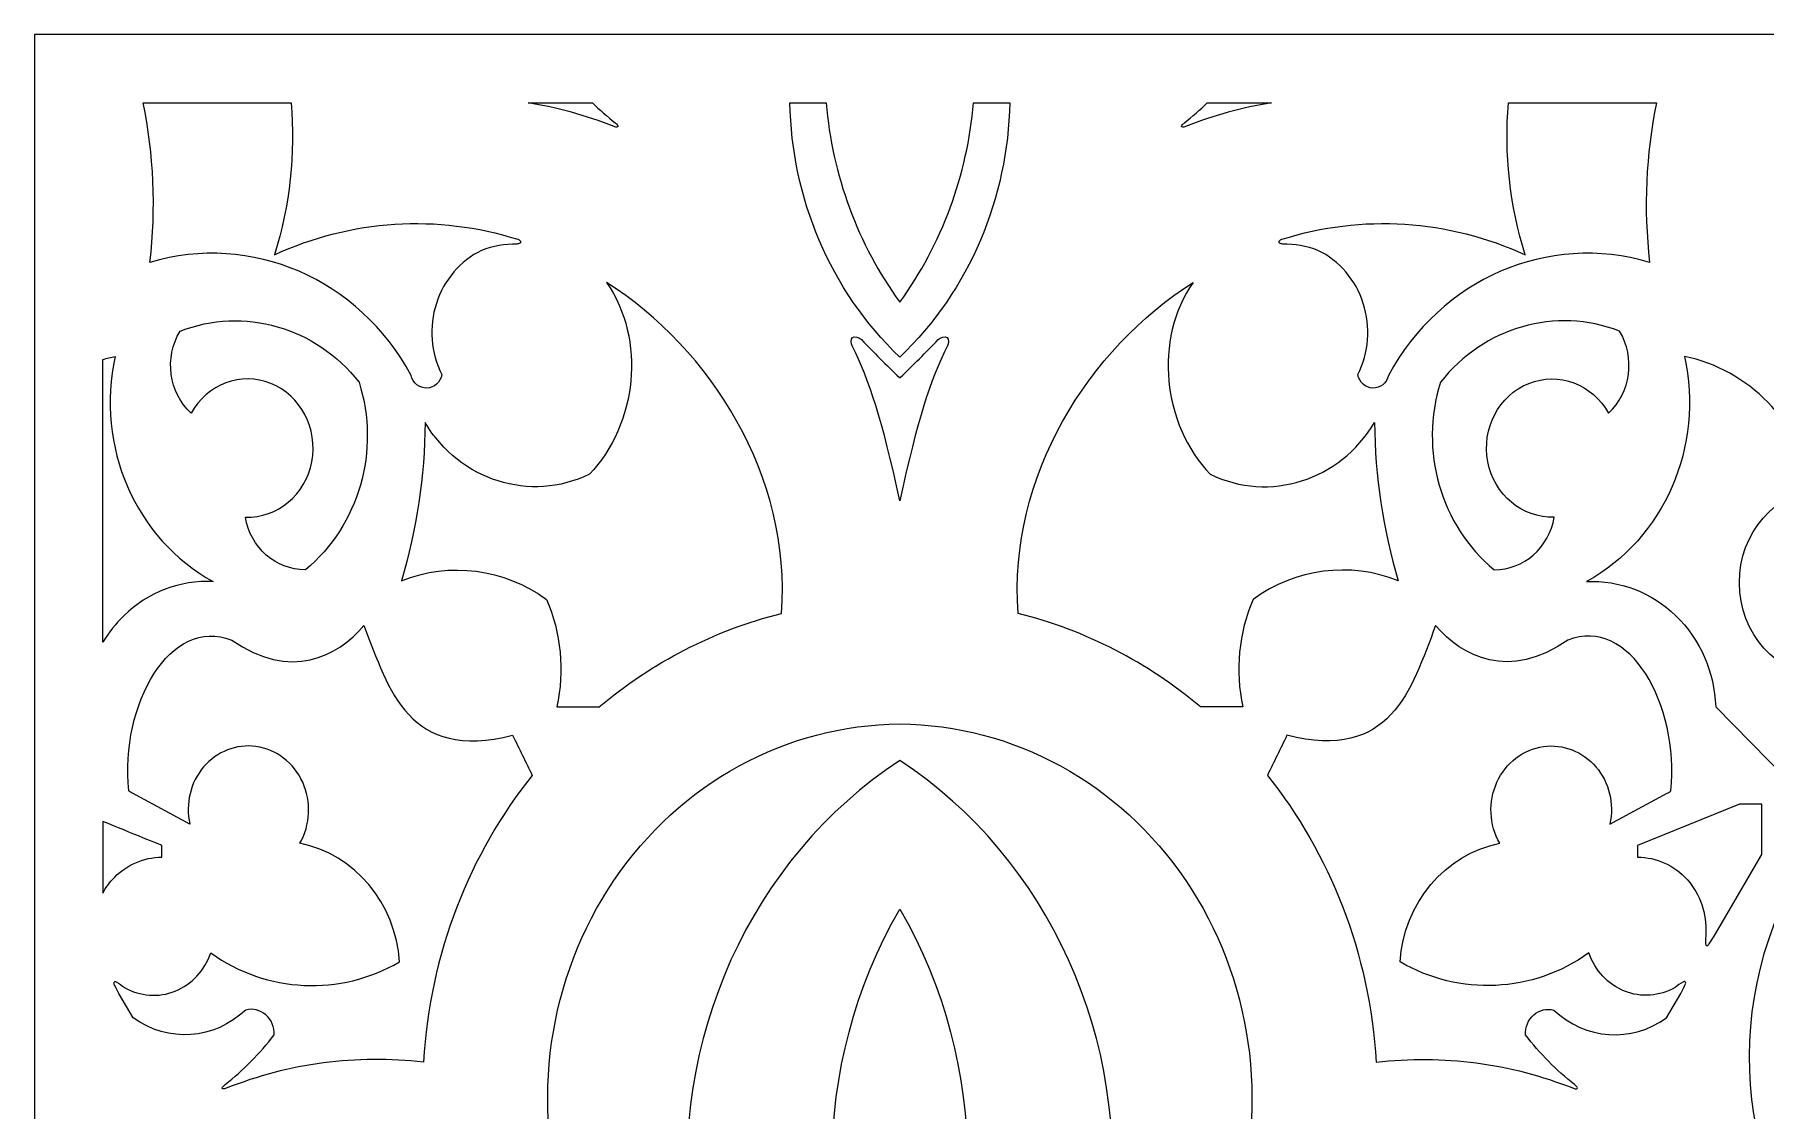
# Model space of a CAD drawing. Header units: centimetres. Extents: x -28.8 to 28.7, y -22.5 to 22.5.
# Drawn here: x -28.75 to -10.98, y 11.45 to 22.5 of the extents above; entities that cross this region are included whole.
import ezdxf

# ---------------------------------------------------------------- set-up
doc = ezdxf.new("R2010")
doc.units = ezdxf.units.CM
doc.header["$MEASUREMENT"] = 0
doc.layers.add('Livello 1', color=7, linetype='Continuous')

msp = doc.modelspace()

# ---------------------------------------------------------------- linework, layer by layer
at = {"layer": 'Livello 1', "color": 2, "lineweight": 9}
msp.add_lwpolyline([(-28.75001, -22.5), (28.74999, -22.5), (28.74999, 22.5), (-28.75001, 22.5), (-28.75001, -22.5)], close=True, dxfattribs=at)
at = {"layer": 'Livello 1', "color": 242, "lineweight": 9}
for points, knots in [([(-26.11632, 21.79999), (-26.11632, 21.79999), (-27.63596, 21.79999), (-27.63596, 21.79999), (-27.63596, 21.79999), (-27.52728, 21.27059), (-27.50076, 20.71748), (-27.56567, 20.16124), (-27.56567, 20.16124), (-26.52534, 20.47172), (-25.41865, 19.99227), (-24.88455, 18.9997), (-24.88455, 18.9997), (-24.86643, 18.92182), (-24.79938, 18.86775), (-24.72344, 18.86983), (-24.72344, 18.86983), (-24.64749, 18.87192), (-24.5832, 18.92957), (-24.56891, 19.00835), (-24.56891, 19.00835), (-24.68217, 19.23349), (-24.70252, 19.498), (-24.62517, 19.73951), (-24.62517, 19.73951), (-24.54782, 19.98102), (-24.37958, 20.17817), (-24.16015, 20.28449), (-24.16015, 20.28449), (-24.04366, 20.3268), (-23.92141, 20.34866), (-23.79824, 20.34926), (-23.79824, 20.34926), (-23.7874, 20.34953), (-23.77565, 20.35058), (-23.76676, 20.35806), (-23.76676, 20.35806), (-23.76386, 20.36049), (-23.76125, 20.3636), (-23.76057, 20.36715), (-23.76057, 20.36715), (-23.75985, 20.37063), (-23.761, 20.37451), (-23.76273, 20.37794), (-23.76273, 20.37794), (-23.76814, 20.38868), (-23.7793, 20.39455), (-23.78985, 20.39783), (-23.78985, 20.39783), (-24.61415, 20.65933), (-25.49969, 20.60261), (-26.28802, 20.23778), (-26.28802, 20.23778), (-26.12724, 20.74752), (-26.07161, 21.2793), (-26.11632, 21.79999)], [0, 0, 0, 0, 0.06666667, 0.06666667, 0.06666667, 0.06666667, 0.13333333, 0.13333333, 0.13333333, 0.13333333, 0.2, 0.2, 0.2, 0.2, 0.26666667, 0.26666667, 0.26666667, 0.26666667, 0.33333333, 0.33333333, 0.33333333, 0.33333333, 0.4, 0.4, 0.4, 0.4, 0.46666667, 0.46666667, 0.46666667, 0.46666667, 0.53333333, 0.53333333, 0.53333333, 0.53333333, 0.6, 0.6, 0.6, 0.6, 0.66666667, 0.66666667, 0.66666667, 0.66666667, 0.73333333, 0.73333333, 0.73333333, 0.73333333, 0.8, 0.8, 0.8, 0.8, 0.86666667, 0.86666667, 0.86666667, 0.86666667, 1, 1, 1, 1]), ([(-23.02264, 21.79998), (-23.02264, 21.79998), (-23.68391, 21.79999), (-23.68391, 21.79999), (-23.68391, 21.79999), (-23.3832, 21.75168), (-23.08707, 21.67014), (-22.80051, 21.55606), (-22.80051, 21.55606), (-22.78953, 21.55175), (-22.77799, 21.54749), (-22.76569, 21.55129), (-22.76569, 21.55129), (-22.76371, 21.5519), (-22.7617, 21.55271), (-22.76071, 21.55402), (-22.76071, 21.55402), (-22.75854, 21.55684), (-22.76074, 21.56196), (-22.76306, 21.56631), (-22.76306, 21.56631), (-22.7702, 21.57962), (-22.7788, 21.58594), (-22.7884, 21.59364), (-22.7884, 21.59364), (-22.86996, 21.65801), (-22.94818, 21.7269), (-23.02264, 21.79998)], [0, 0, 0, 0, 0.125, 0.125, 0.125, 0.125, 0.25, 0.25, 0.25, 0.25, 0.375, 0.375, 0.375, 0.375, 0.5, 0.5, 0.5, 0.5, 0.625, 0.625, 0.625, 0.625, 0.75, 0.75, 0.75, 0.75, 1, 1, 1, 1]), ([(-18.73829, 21.79998), (-18.73829, 21.79998), (-19.1099, 21.79998), (-19.1099, 21.79998), (-19.1099, 21.79998), (-19.17333, 21.05767), (-19.43471, 20.34694), (-19.86677, 19.75192), (-19.86677, 19.75192), (-20.29882, 20.34694), (-20.56021, 21.05767), (-20.62364, 21.79998), (-20.62364, 21.79998), (-20.62364, 21.79998), (-20.99525, 21.79998), (-20.99525, 21.79998), (-20.99525, 21.79998), (-20.9763, 20.82842), (-20.58756, 19.87634), (-19.86677, 19.18841), (-19.86677, 19.18841), (-19.14599, 19.87634), (-18.75726, 20.82842), (-18.73829, 21.79998)], [0, 0, 0, 0, 0.14285714, 0.14285714, 0.14285714, 0.14285714, 0.28571429, 0.28571429, 0.28571429, 0.28571429, 0.42857143, 0.42857143, 0.42857143, 0.42857143, 0.57142857, 0.57142857, 0.57142857, 0.57142857, 0.71428571, 0.71428571, 0.71428571, 0.71428571, 1, 1, 1, 1]), ([(-16.04969, 21.79999), (-16.04969, 21.79999), (-16.71093, 21.79998), (-16.71093, 21.79998), (-16.71093, 21.79998), (-16.78539, 21.7269), (-16.86359, 21.65803), (-16.94515, 21.59364), (-16.94515, 21.59364), (-16.95477, 21.58595), (-16.96336, 21.57962), (-16.9705, 21.56632), (-16.9705, 21.56632), (-16.97283, 21.56197), (-16.97503, 21.55685), (-16.97286, 21.55403), (-16.97286, 21.55403), (-16.97186, 21.55271), (-16.96984, 21.5519), (-16.96786, 21.5513), (-16.96786, 21.5513), (-16.95555, 21.5475), (-16.94402, 21.55177), (-16.93305, 21.55607), (-16.93305, 21.55607), (-16.6465, 21.67014), (-16.35039, 21.75168), (-16.04969, 21.79999)], [0, 0, 0, 0, 0.125, 0.125, 0.125, 0.125, 0.25, 0.25, 0.25, 0.25, 0.375, 0.375, 0.375, 0.375, 0.5, 0.5, 0.5, 0.5, 0.625, 0.625, 0.625, 0.625, 0.75, 0.75, 0.75, 0.75, 1, 1, 1, 1]), ([(-12.09757, 21.79999), (-12.09757, 21.79999), (-13.61724, 21.79999), (-13.61724, 21.79999), (-13.61724, 21.79999), (-13.66197, 21.27928), (-13.60632, 20.74752), (-13.44558, 20.23778), (-13.44558, 20.23778), (-14.23389, 20.60261), (-15.11942, 20.65933), (-15.94374, 20.39783), (-15.94374, 20.39783), (-15.95429, 20.39455), (-15.96545, 20.38868), (-15.97085, 20.37794), (-15.97085, 20.37794), (-15.97256, 20.37451), (-15.97372, 20.37063), (-15.97301, 20.36715), (-15.97301, 20.36715), (-15.9723, 20.3636), (-15.96973, 20.36049), (-15.96681, 20.35806), (-15.96681, 20.35806), (-15.95792, 20.35058), (-15.94618, 20.34953), (-15.93533, 20.34926), (-15.93533, 20.34926), (-15.81216, 20.34866), (-15.6899, 20.3268), (-15.57342, 20.28449), (-15.57342, 20.28449), (-15.35399, 20.17817), (-15.18576, 19.98102), (-15.10841, 19.73951), (-15.10841, 19.73951), (-15.03104, 19.498), (-15.0514, 19.23349), (-15.16467, 19.00835), (-15.16467, 19.00835), (-15.15037, 18.92957), (-15.08608, 18.87192), (-15.01014, 18.86983), (-15.01014, 18.86983), (-14.9342, 18.86775), (-14.86716, 18.92182), (-14.84904, 18.9997), (-14.84904, 18.9997), (-14.31492, 19.99227), (-13.20826, 20.47172), (-12.1679, 20.16124), (-12.1679, 20.16124), (-12.23281, 20.71748), (-12.20625, 21.27057), (-12.09757, 21.79999)], [0, 0, 0, 0, 0.06666667, 0.06666667, 0.06666667, 0.06666667, 0.13333333, 0.13333333, 0.13333333, 0.13333333, 0.2, 0.2, 0.2, 0.2, 0.26666667, 0.26666667, 0.26666667, 0.26666667, 0.33333333, 0.33333333, 0.33333333, 0.33333333, 0.4, 0.4, 0.4, 0.4, 0.46666667, 0.46666667, 0.46666667, 0.46666667, 0.53333333, 0.53333333, 0.53333333, 0.53333333, 0.6, 0.6, 0.6, 0.6, 0.66666667, 0.66666667, 0.66666667, 0.66666667, 0.73333333, 0.73333333, 0.73333333, 0.73333333, 0.8, 0.8, 0.8, 0.8, 0.86666667, 0.86666667, 0.86666667, 0.86666667, 1, 1, 1, 1]), ([(-24.9838, 16.89186), (-24.82677, 17.41751), (-24.74501, 17.96499), (-24.74133, 18.51617), (-24.74133, 18.51617), (-24.38354, 17.91827), (-23.6626, 17.69125), (-23.05315, 17.9846), (-23.05315, 17.9846), (-22.56379, 18.49797), (-22.47053, 19.36712), (-22.87761, 19.95519), (-22.87761, 19.95519), (-21.80792, 19.27501), (-20.97577, 17.96164), (-21.08148, 16.55586), (-21.08148, 16.55586), (-21.77464, 16.38315), (-22.41165, 16.05074), (-22.95411, 15.59602), (-22.95411, 15.59602), (-22.95411, 15.59602), (-23.38849, 15.59683), (-23.38849, 15.59683), (-23.38849, 15.59683), (-23.30751, 15.96678), (-23.34488, 16.35459), (-23.4948, 16.69973), (-23.4948, 16.69973), (-23.93144, 17.01727), (-24.48761, 17.08901), (-24.9838, 16.89186)], [0, 0, 0, 0, 0.11111111, 0.11111111, 0.11111111, 0.11111111, 0.22222222, 0.22222222, 0.22222222, 0.22222222, 0.33333333, 0.33333333, 0.33333333, 0.33333333, 0.44444444, 0.44444444, 0.44444444, 0.44444444, 0.55555556, 0.55555556, 0.55555556, 0.55555556, 0.66666667, 0.66666667, 0.66666667, 0.66666667, 0.77777778, 0.77777778, 0.77777778, 0.77777778, 1, 1, 1, 1]), ([(-14.74975, 16.89186), (-14.90678, 17.41751), (-14.98853, 17.96499), (-14.99224, 18.51617), (-14.99224, 18.51617), (-15.35001, 17.91827), (-16.07096, 17.69125), (-16.68041, 17.9846), (-16.68041, 17.9846), (-17.16975, 18.49797), (-17.26302, 19.36712), (-16.85594, 19.95519), (-16.85594, 19.95519), (-17.92563, 19.27501), (-18.75778, 17.96164), (-18.65207, 16.55586), (-18.65207, 16.55586), (-17.95892, 16.38315), (-17.3219, 16.05074), (-16.77945, 15.59602), (-16.77945, 15.59602), (-16.77945, 15.59602), (-16.34507, 15.59683), (-16.34507, 15.59683), (-16.34507, 15.59683), (-16.42605, 15.96678), (-16.38867, 16.35459), (-16.23873, 16.69973), (-16.23873, 16.69973), (-15.8021, 17.01727), (-15.24595, 17.08901), (-14.74975, 16.89186)], [0, 0, 0, 0, 0.11111111, 0.11111111, 0.11111111, 0.11111111, 0.22222222, 0.22222222, 0.22222222, 0.22222222, 0.33333333, 0.33333333, 0.33333333, 0.33333333, 0.44444444, 0.44444444, 0.44444444, 0.44444444, 0.55555556, 0.55555556, 0.55555556, 0.55555556, 0.66666667, 0.66666667, 0.66666667, 0.66666667, 0.77777778, 0.77777778, 0.77777778, 0.77777778, 1, 1, 1, 1]), ([(-25.96957, 17.00433), (-25.41839, 17.4581), (-25.19762, 18.22929), (-25.41844, 18.92951), (-25.41844, 18.92951), (-25.86423, 19.49791), (-26.60073, 19.70818), (-27.25701, 19.45442), (-27.25701, 19.45442), (-27.4208, 19.18208), (-27.37283, 18.82443), (-27.14391, 18.61082), (-27.14391, 18.61082), (-26.97851, 18.91097), (-26.63175, 19.04069), (-26.32432, 18.91741), (-26.32432, 18.91741), (-26.0169, 18.79412), (-25.83906, 18.45406), (-25.90403, 18.11363), (-25.90403, 18.11363), (-25.969, 17.77323), (-26.25768, 17.53242), (-26.58633, 17.5445), (-26.58633, 17.5445), (-26.53278, 17.22983), (-26.2723, 17.00171), (-25.96957, 17.00433)], [0, 0, 0, 0, 0.125, 0.125, 0.125, 0.125, 0.25, 0.25, 0.25, 0.25, 0.375, 0.375, 0.375, 0.375, 0.5, 0.5, 0.5, 0.5, 0.625, 0.625, 0.625, 0.625, 0.75, 0.75, 0.75, 0.75, 1, 1, 1, 1]), ([(-13.76399, 17.00433), (-14.31518, 17.4581), (-14.53598, 18.22929), (-14.31512, 18.92951), (-14.31512, 18.92951), (-13.86932, 19.49791), (-13.13283, 19.70818), (-12.47655, 19.45441), (-12.47655, 19.45441), (-12.31276, 19.18208), (-12.36073, 18.82443), (-12.58965, 18.61082), (-12.58965, 18.61082), (-12.75505, 18.91097), (-13.10181, 19.0407), (-13.40924, 18.9174), (-13.40924, 18.9174), (-13.71667, 18.79412), (-13.89448, 18.45406), (-13.82952, 18.11364), (-13.82952, 18.11364), (-13.76457, 17.77323), (-13.47591, 17.53243), (-13.14724, 17.54449), (-13.14724, 17.54449), (-13.20079, 17.22983), (-13.46127, 17.0017), (-13.76399, 17.00433)], [0, 0, 0, 0, 0.125, 0.125, 0.125, 0.125, 0.25, 0.25, 0.25, 0.25, 0.375, 0.375, 0.375, 0.375, 0.5, 0.5, 0.5, 0.5, 0.625, 0.625, 0.625, 0.625, 0.75, 0.75, 0.75, 0.75, 1, 1, 1, 1]), ([(-19.86677, 17.71139), (-19.68416, 18.55824), (-19.55413, 18.94214), (-19.37872, 19.30378), (-19.37872, 19.30378), (-19.36554, 19.32949), (-19.36208, 19.37102), (-19.3799, 19.38817), (-19.3799, 19.38817), (-19.40021, 19.40772), (-19.45018, 19.39139), (-19.47254, 19.36789), (-19.47254, 19.36789), (-19.60149, 19.23501), (-19.72972, 19.10658), (-19.86223, 18.97765), (-19.86223, 18.97765), (-19.86223, 18.97765), (-19.8713, 18.97765), (-19.8713, 18.97765), (-19.8713, 18.97765), (-20.00382, 19.10658), (-20.13206, 19.23501), (-20.26104, 19.36789), (-20.26104, 19.36789), (-20.28337, 19.39139), (-20.33335, 19.40772), (-20.35366, 19.38817), (-20.35366, 19.38817), (-20.37147, 19.37102), (-20.368, 19.32949), (-20.35482, 19.30378), (-20.35482, 19.30378), (-20.17941, 18.94214), (-20.04938, 18.55824), (-19.86677, 17.71139)], [0, 0, 0, 0, 0.1, 0.1, 0.1, 0.1, 0.2, 0.2, 0.2, 0.2, 0.3, 0.3, 0.3, 0.3, 0.4, 0.4, 0.4, 0.4, 0.5, 0.5, 0.5, 0.5, 0.6, 0.6, 0.6, 0.6, 0.7, 0.7, 0.7, 0.7, 0.8, 0.8, 0.8, 0.8, 1, 1, 1, 1]), ([(-28.05, 16.25955), (-27.99063, 16.35918), (-27.91856, 16.45095), (-27.83503, 16.532), (-27.83503, 16.532), (-27.58605, 16.7736), (-27.25588, 16.89997), (-26.91812, 16.88299), (-26.91812, 16.88299), (-27.71395, 17.32118), (-28.12755, 18.27304), (-27.92318, 19.19589), (-27.92318, 19.19589), (-27.96605, 19.18693), (-28.00835, 19.17629), (-28.05, 19.16406), (-28.05, 19.16406), (-28.05, 19.16406), (-28.05, 16.25955), (-28.05, 16.25955)], [0, 0, 0, 0, 0.16666667, 0.16666667, 0.16666667, 0.16666667, 0.33333333, 0.33333333, 0.33333333, 0.33333333, 0.5, 0.5, 0.5, 0.5, 0.66666667, 0.66666667, 0.66666667, 0.66666667, 1, 1, 1, 1]), ([(-10.47578, 17.83945), (-10.95565, 17.75148), (-11.29001, 17.28753), (-11.24244, 16.77568), (-11.24244, 16.77568), (-11.19486, 16.26381), (-10.78144, 15.87738), (-10.29456, 15.8896), (-10.29456, 15.8896), (-10.29456, 15.8896), (-10.76549, 14.86117), (-10.76549, 14.86117), (-10.76549, 14.86117), (-10.76549, 14.86117), (-11.48991, 15.59681), (-11.48991, 15.59681), (-11.48991, 15.59681), (-11.50238, 15.95365), (-11.64949, 16.29038), (-11.89852, 16.532), (-11.89852, 16.532), (-12.1475, 16.7736), (-12.47766, 16.89998), (-12.81542, 16.88298), (-12.81542, 16.88298), (-12.01961, 17.32118), (-11.606, 18.27303), (-11.81037, 19.19589), (-11.81037, 19.19589), (-11.15253, 19.05834), (-10.63111, 18.52836), (-10.47578, 17.83945)], [0, 0, 0, 0, 0.11111111, 0.11111111, 0.11111111, 0.11111111, 0.22222222, 0.22222222, 0.22222222, 0.22222222, 0.33333333, 0.33333333, 0.33333333, 0.33333333, 0.44444444, 0.44444444, 0.44444444, 0.44444444, 0.55555556, 0.55555556, 0.55555556, 0.55555556, 0.66666667, 0.66666667, 0.66666667, 0.66666667, 0.77777778, 0.77777778, 0.77777778, 0.77777778, 1, 1, 1, 1]), ([(-24.75715, 11.94684), (-24.69143, 13.07151), (-24.28141, 14.09003), (-23.64051, 14.89243), (-23.64051, 14.89243), (-23.70757, 15.02955), (-23.77464, 15.16667), (-23.84172, 15.30381), (-23.84172, 15.30381), (-24.90835, 15.03616), (-25.11302, 15.76349), (-25.36839, 16.43231), (-25.36839, 16.43231), (-25.63365, 16.11124), (-26.12793, 15.86106), (-26.72639, 16.28275), (-26.72639, 16.28275), (-27.35622, 16.53023), (-27.87314, 15.62377), (-27.78411, 14.73268), (-27.78411, 14.73268), (-27.77325, 14.72272), (-27.75946, 14.71639), (-27.74567, 14.71005), (-27.74567, 14.71005), (-27.74567, 14.71005), (-27.15647, 14.39245), (-27.15647, 14.39245), (-27.15647, 14.39245), (-27.20322, 14.60062), (-27.15021, 14.81976), (-27.01466, 14.97877), (-27.01466, 14.97877), (-26.8791, 15.13777), (-26.67826, 15.21639), (-26.47732, 15.18911), (-26.47732, 15.18911), (-26.26866, 15.16006), (-26.08807, 15.02163), (-25.99727, 14.82117), (-25.99727, 14.82117), (-25.90646, 14.62069), (-25.91773, 14.38534), (-26.02726, 14.19558), (-26.02726, 14.19558), (-25.46287, 14.08301), (-25.04184, 13.58191), (-25.00321, 12.97675), (-25.00321, 12.97675), (-25.61512, 12.62252), (-26.363, 12.65799), (-26.94236, 13.06874), (-26.94236, 13.06874), (-27.0039, 12.88817), (-27.13712, 12.74502), (-27.30703, 12.67691), (-27.30703, 12.67691), (-27.47693, 12.60879), (-27.66655, 12.62252), (-27.82607, 12.71447), (-27.82607, 12.71447), (-27.85247, 12.73408), (-27.87888, 12.75371), (-27.91222, 12.77099), (-27.91222, 12.77099), (-27.91696, 12.77343), (-27.92184, 12.77585), (-27.92625, 12.77446), (-27.92625, 12.77446), (-27.92982, 12.77335), (-27.93308, 12.76974), (-27.93468, 12.76597), (-27.93468, 12.76597), (-27.93836, 12.75726), (-27.93325, 12.74759), (-27.92851, 12.73838), (-27.92851, 12.73838), (-27.91225, 12.70689), (-27.90054, 12.68077), (-27.88447, 12.65327), (-27.88447, 12.65327), (-27.88447, 12.65327), (-27.73761, 12.40184), (-27.73761, 12.40184), (-27.73761, 12.40184), (-27.38122, 12.14416), (-26.9041, 12.17741), (-26.58287, 12.48232), (-26.58287, 12.48232), (-26.51041, 12.50157), (-26.43365, 12.48346), (-26.37588, 12.43345), (-26.37588, 12.43345), (-26.3181, 12.38348), (-26.28618, 12.30755), (-26.28979, 12.22878), (-26.28979, 12.22878), (-26.43765, 12.03678), (-26.60738, 11.86476), (-26.79508, 11.71663), (-26.79508, 11.71663), (-26.80471, 11.70893), (-26.81328, 11.70261), (-26.82042, 11.6893), (-26.82042, 11.6893), (-26.82276, 11.68494), (-26.82495, 11.67983), (-26.8228, 11.67702), (-26.8228, 11.67702), (-26.8218, 11.6757), (-26.81979, 11.67489), (-26.81782, 11.67428), (-26.81782, 11.67428), (-26.80551, 11.67048), (-26.79397, 11.67475), (-26.78299, 11.67904), (-26.78299, 11.67904), (-26.13725, 11.93611), (-25.44298, 12.0279), (-24.75715, 11.94684)], [0, 0, 0, 0, 0.03225806, 0.03225806, 0.03225806, 0.03225806, 0.06451613, 0.06451613, 0.06451613, 0.06451613, 0.09677419, 0.09677419, 0.09677419, 0.09677419, 0.12903226, 0.12903226, 0.12903226, 0.12903226, 0.16129032, 0.16129032, 0.16129032, 0.16129032, 0.19354839, 0.19354839, 0.19354839, 0.19354839, 0.22580645, 0.22580645, 0.22580645, 0.22580645, 0.25806452, 0.25806452, 0.25806452, 0.25806452, 0.29032258, 0.29032258, 0.29032258, 0.29032258, 0.32258065, 0.32258065, 0.32258065, 0.32258065, 0.35483871, 0.35483871, 0.35483871, 0.35483871, 0.38709677, 0.38709677, 0.38709677, 0.38709677, 0.41935484, 0.41935484, 0.41935484, 0.41935484, 0.4516129, 0.4516129, 0.4516129, 0.4516129, 0.48387097, 0.48387097, 0.48387097, 0.48387097, 0.51612903, 0.51612903, 0.51612903, 0.51612903, 0.5483871, 0.5483871, 0.5483871, 0.5483871, 0.58064516, 0.58064516, 0.58064516, 0.58064516, 0.61290323, 0.61290323, 0.61290323, 0.61290323, 0.64516129, 0.64516129, 0.64516129, 0.64516129, 0.67741935, 0.67741935, 0.67741935, 0.67741935, 0.70967742, 0.70967742, 0.70967742, 0.70967742, 0.74193548, 0.74193548, 0.74193548, 0.74193548, 0.77419355, 0.77419355, 0.77419355, 0.77419355, 0.80645161, 0.80645161, 0.80645161, 0.80645161, 0.83870968, 0.83870968, 0.83870968, 0.83870968, 0.87096774, 0.87096774, 0.87096774, 0.87096774, 0.90322581, 0.90322581, 0.90322581, 0.90322581, 0.93548387, 0.93548387, 0.93548387, 0.93548387, 1, 1, 1, 1]), ([(-14.9764, 11.94683), (-15.04212, 13.0715), (-15.45213, 14.09002), (-16.09304, 14.89242), (-16.09304, 14.89242), (-16.02598, 15.02954), (-15.95891, 15.16666), (-15.89184, 15.3038), (-15.89184, 15.3038), (-14.8252, 15.03615), (-14.62055, 15.76348), (-14.36518, 16.4323), (-14.36518, 16.4323), (-14.09989, 16.11123), (-13.60562, 15.86106), (-13.00717, 16.28274), (-13.00717, 16.28274), (-12.37735, 16.53022), (-11.86041, 15.62376), (-11.94944, 14.73267), (-11.94944, 14.73267), (-11.96029, 14.72272), (-11.97411, 14.71638), (-11.98787, 14.71004), (-11.98787, 14.71004), (-11.98787, 14.71004), (-12.57708, 14.39244), (-12.57708, 14.39244), (-12.57708, 14.39244), (-12.53035, 14.60062), (-12.58335, 14.81976), (-12.7189, 14.97877), (-12.7189, 14.97877), (-12.85446, 15.13776), (-13.05529, 15.21638), (-13.25623, 15.1891), (-13.25623, 15.1891), (-13.46488, 15.16005), (-13.64547, 15.02162), (-13.73627, 14.82116), (-13.73627, 14.82116), (-13.82709, 14.62068), (-13.81582, 14.38533), (-13.70628, 14.19557), (-13.70628, 14.19557), (-14.27068, 14.08301), (-14.6917, 13.5819), (-14.73034, 12.97674), (-14.73034, 12.97674), (-14.11843, 12.62251), (-13.37055, 12.65798), (-12.7912, 13.06873), (-12.7912, 13.06873), (-12.72966, 12.88816), (-12.59643, 12.74501), (-12.42654, 12.6769), (-12.42654, 12.6769), (-12.25662, 12.60878), (-12.06701, 12.62251), (-11.9075, 12.71446), (-11.9075, 12.71446), (-11.88107, 12.73407), (-11.85468, 12.7537), (-11.82132, 12.77098), (-11.82132, 12.77098), (-11.8166, 12.77342), (-11.81171, 12.77584), (-11.80729, 12.77445), (-11.80729, 12.77445), (-11.80375, 12.77334), (-11.80047, 12.76973), (-11.79887, 12.76596), (-11.79887, 12.76596), (-11.79519, 12.75725), (-11.8003, 12.74758), (-11.80505, 12.73837), (-11.80505, 12.73837), (-11.82129, 12.70688), (-11.83304, 12.68076), (-11.8491, 12.65326), (-11.8491, 12.65326), (-11.8491, 12.65326), (-11.99593, 12.40183), (-11.99593, 12.40183), (-11.99593, 12.40183), (-12.35235, 12.14414), (-12.82944, 12.1774), (-13.15071, 12.48231), (-13.15071, 12.48231), (-13.22313, 12.50156), (-13.29991, 12.48345), (-13.35767, 12.43344), (-13.35767, 12.43344), (-13.41547, 12.38348), (-13.44737, 12.30754), (-13.44376, 12.22877), (-13.44376, 12.22877), (-13.29591, 12.03677), (-13.12619, 11.86475), (-12.93847, 11.71662), (-12.93847, 11.71662), (-12.92885, 11.70893), (-12.92026, 11.7026), (-12.91314, 11.68929), (-12.91314, 11.68929), (-12.91079, 11.68494), (-12.9086, 11.67983), (-12.91076, 11.67701), (-12.91076, 11.67701), (-12.91175, 11.67569), (-12.91377, 11.67488), (-12.91573, 11.67427), (-12.91573, 11.67427), (-12.92806, 11.67047), (-12.93958, 11.67474), (-12.95058, 11.67903), (-12.95058, 11.67903), (-13.59631, 11.9361), (-14.29057, 12.02789), (-14.9764, 11.94683)], [0, 0, 0, 0, 0.03225806, 0.03225806, 0.03225806, 0.03225806, 0.06451613, 0.06451613, 0.06451613, 0.06451613, 0.09677419, 0.09677419, 0.09677419, 0.09677419, 0.12903226, 0.12903226, 0.12903226, 0.12903226, 0.16129032, 0.16129032, 0.16129032, 0.16129032, 0.19354839, 0.19354839, 0.19354839, 0.19354839, 0.22580645, 0.22580645, 0.22580645, 0.22580645, 0.25806452, 0.25806452, 0.25806452, 0.25806452, 0.29032258, 0.29032258, 0.29032258, 0.29032258, 0.32258065, 0.32258065, 0.32258065, 0.32258065, 0.35483871, 0.35483871, 0.35483871, 0.35483871, 0.38709677, 0.38709677, 0.38709677, 0.38709677, 0.41935484, 0.41935484, 0.41935484, 0.41935484, 0.4516129, 0.4516129, 0.4516129, 0.4516129, 0.48387097, 0.48387097, 0.48387097, 0.48387097, 0.51612903, 0.51612903, 0.51612903, 0.51612903, 0.5483871, 0.5483871, 0.5483871, 0.5483871, 0.58064516, 0.58064516, 0.58064516, 0.58064516, 0.61290323, 0.61290323, 0.61290323, 0.61290323, 0.64516129, 0.64516129, 0.64516129, 0.64516129, 0.67741935, 0.67741935, 0.67741935, 0.67741935, 0.70967742, 0.70967742, 0.70967742, 0.70967742, 0.74193548, 0.74193548, 0.74193548, 0.74193548, 0.77419355, 0.77419355, 0.77419355, 0.77419355, 0.80645161, 0.80645161, 0.80645161, 0.80645161, 0.83870968, 0.83870968, 0.83870968, 0.83870968, 0.87096774, 0.87096774, 0.87096774, 0.87096774, 0.90322581, 0.90322581, 0.90322581, 0.90322581, 0.93548387, 0.93548387, 0.93548387, 0.93548387, 1, 1, 1, 1]), ([(-24.69898, 9.12268), (-24.16486, 10.11525), (-23.05817, 10.5947), (-22.01783, 10.28421), (-22.01783, 10.28421), (-22.23885, 12.17821), (-21.39979, 14.03571), (-19.86677, 15.04616), (-19.86677, 15.04616), (-18.33376, 14.03571), (-17.49472, 12.17821), (-17.71573, 10.28421), (-17.71573, 10.28421), (-16.67539, 10.5947), (-15.56872, 10.11525), (-15.03459, 9.12268), (-15.03459, 9.12268), (-15.01646, 9.0448), (-14.94942, 8.99074), (-14.87348, 8.99283), (-14.87348, 8.99283), (-14.79753, 8.99489), (-14.73325, 9.05254), (-14.71896, 9.13132), (-14.71896, 9.13132), (-14.83224, 9.35647), (-14.85258, 9.62097), (-14.77522, 9.8625), (-14.77522, 9.8625), (-14.69786, 10.104), (-14.52963, 10.30115), (-14.31019, 10.40748), (-14.31019, 10.40748), (-14.19373, 10.44978), (-14.07146, 10.47164), (-13.9483, 10.47224), (-13.9483, 10.47224), (-13.93745, 10.47251), (-13.9257, 10.47355), (-13.91681, 10.48103), (-13.91681, 10.48103), (-13.91392, 10.48346), (-13.91131, 10.48658), (-13.91062, 10.49012), (-13.91062, 10.49012), (-13.90991, 10.49361), (-13.91107, 10.4975), (-13.91278, 10.50091), (-13.91278, 10.50091), (-13.91819, 10.51167), (-13.92934, 10.51753), (-13.93989, 10.52081), (-13.93989, 10.52081), (-14.76421, 10.78231), (-15.64973, 10.72558), (-16.43806, 10.36075), (-16.43806, 10.36075), (-16.06971, 11.52867), (-16.25314, 12.81222), (-16.9315, 13.81331), (-16.9315, 13.81331), (-17.60986, 14.81441), (-18.7011, 15.41202), (-19.86678, 15.42079), (-19.86678, 15.42079), (-21.03246, 15.41202), (-22.12371, 14.81441), (-22.80206, 13.81331), (-22.80206, 13.81331), (-23.48042, 12.81222), (-23.66386, 11.52867), (-23.29551, 10.36075), (-23.29551, 10.36075), (-24.08384, 10.72558), (-24.96937, 10.78231), (-25.79368, 10.52081), (-25.79368, 10.52081), (-25.80423, 10.51753), (-25.81539, 10.51167), (-25.82081, 10.50091), (-25.82081, 10.50091), (-25.82251, 10.4975), (-25.82365, 10.49361), (-25.82295, 10.49012), (-25.82295, 10.49012), (-25.82225, 10.48658), (-25.81965, 10.48346), (-25.81677, 10.48103), (-25.81677, 10.48103), (-25.80788, 10.47355), (-25.79612, 10.47251), (-25.78527, 10.47224), (-25.78527, 10.47224), (-25.66211, 10.47164), (-25.53985, 10.44978), (-25.42337, 10.40748), (-25.42337, 10.40748), (-25.20394, 10.30115), (-25.03571, 10.104), (-24.95835, 9.8625), (-24.95835, 9.8625), (-24.881, 9.62097), (-24.90134, 9.35647), (-25.0146, 9.13132), (-25.0146, 9.13132), (-25.00032, 9.05254), (-24.93603, 8.99489), (-24.86009, 8.99283), (-24.86009, 8.99283), (-24.78415, 8.99074), (-24.7171, 9.0448), (-24.69898, 9.12268)], [0, 0, 0, 0, 0.03448276, 0.03448276, 0.03448276, 0.03448276, 0.06896552, 0.06896552, 0.06896552, 0.06896552, 0.10344828, 0.10344828, 0.10344828, 0.10344828, 0.13793103, 0.13793103, 0.13793103, 0.13793103, 0.17241379, 0.17241379, 0.17241379, 0.17241379, 0.20689655, 0.20689655, 0.20689655, 0.20689655, 0.24137931, 0.24137931, 0.24137931, 0.24137931, 0.27586207, 0.27586207, 0.27586207, 0.27586207, 0.31034483, 0.31034483, 0.31034483, 0.31034483, 0.34482759, 0.34482759, 0.34482759, 0.34482759, 0.37931034, 0.37931034, 0.37931034, 0.37931034, 0.4137931, 0.4137931, 0.4137931, 0.4137931, 0.44827586, 0.44827586, 0.44827586, 0.44827586, 0.48275862, 0.48275862, 0.48275862, 0.48275862, 0.51724138, 0.51724138, 0.51724138, 0.51724138, 0.55172414, 0.55172414, 0.55172414, 0.55172414, 0.5862069, 0.5862069, 0.5862069, 0.5862069, 0.62068966, 0.62068966, 0.62068966, 0.62068966, 0.65517241, 0.65517241, 0.65517241, 0.65517241, 0.68965517, 0.68965517, 0.68965517, 0.68965517, 0.72413793, 0.72413793, 0.72413793, 0.72413793, 0.75862069, 0.75862069, 0.75862069, 0.75862069, 0.79310345, 0.79310345, 0.79310345, 0.79310345, 0.82758621, 0.82758621, 0.82758621, 0.82758621, 0.86206897, 0.86206897, 0.86206897, 0.86206897, 0.89655172, 0.89655172, 0.89655172, 0.89655172, 0.93103448, 0.93103448, 0.93103448, 0.93103448, 1, 1, 1, 1]), ([(-12.29109, 14.17257), (-12.29109, 14.17257), (-11.24426, 14.59801), (-11.24426, 14.59801), (-11.24426, 14.59801), (-11.24426, 14.59801), (-11.0155, 14.59801), (-11.0155, 14.59801), (-11.0155, 14.59801), (-11.0155, 14.59801), (-11.0155, 14.08059), (-11.0155, 14.08059), (-11.0155, 14.08059), (-11.0155, 14.08059), (-11.50572, 13.24122), (-11.50572, 13.24122), (-11.50572, 13.24122), (-11.52178, 13.21369), (-11.53863, 13.19091), (-11.55797, 13.16147), (-11.55797, 13.16147), (-11.56362, 13.15285), (-11.56953, 13.14366), (-11.57855, 13.14324), (-11.57855, 13.14324), (-11.58247, 13.14305), (-11.58697, 13.14451), (-11.58952, 13.14738), (-11.58952, 13.14738), (-11.59266, 13.15091), (-11.5928, 13.15658), (-11.59287, 13.16217), (-11.59287, 13.16217), (-11.59353, 13.20137), (-11.59284, 13.23526), (-11.59214, 13.26916), (-11.59214, 13.26916), (-11.57992, 13.47269), (-11.64818, 13.67245), (-11.78066, 13.82084), (-11.78066, 13.82084), (-11.91313, 13.96923), (-12.09797, 14.05295), (-12.29109, 14.05203), (-12.29109, 14.05203), (-12.29109, 14.05203), (-12.29109, 14.17257), (-12.29109, 14.17257)], [0, 0, 0, 0, 0.07692308, 0.07692308, 0.07692308, 0.07692308, 0.15384615, 0.15384615, 0.15384615, 0.15384615, 0.23076923, 0.23076923, 0.23076923, 0.23076923, 0.30769231, 0.30769231, 0.30769231, 0.30769231, 0.38461538, 0.38461538, 0.38461538, 0.38461538, 0.46153846, 0.46153846, 0.46153846, 0.46153846, 0.53846154, 0.53846154, 0.53846154, 0.53846154, 0.61538462, 0.61538462, 0.61538462, 0.61538462, 0.69230769, 0.69230769, 0.69230769, 0.69230769, 0.76923077, 0.76923077, 0.76923077, 0.76923077, 0.84615385, 0.84615385, 0.84615385, 0.84615385, 1, 1, 1, 1]), ([(-28.05, 14.41948), (-27.76351, 14.30304), (-27.44245, 14.17257), (-27.44245, 14.17257), (-27.44245, 14.17257), (-27.44245, 14.17257), (-27.44245, 14.05203), (-27.44245, 14.05203), (-27.44245, 14.05203), (-27.63556, 14.05295), (-27.8204, 13.96923), (-27.9529, 13.82084), (-27.9529, 13.82084), (-27.99059, 13.77862), (-28.02308, 13.73223), (-28.05, 13.68278), (-28.05, 13.68278), (-28.05, 13.68278), (-28.05, 14.41948), (-28.05, 14.41948)], [0, 0, 0, 0, 0.16666667, 0.16666667, 0.16666667, 0.16666667, 0.33333333, 0.33333333, 0.33333333, 0.33333333, 0.5, 0.5, 0.5, 0.5, 0.66666667, 0.66666667, 0.66666667, 0.66666667, 1, 1, 1, 1]), ([(-9.32957, 13.77348), (-8.54249, 12.29937), (-8.82795, 10.4461), (-10.01683, 9.3114), (-10.01683, 9.3114), (-11.20573, 10.4461), (-11.49117, 12.29937), (-10.70409, 13.77348), (-10.70409, 13.77348), (-10.70409, 13.77348), (-10.28075, 13.09207), (-10.28075, 13.09207), (-10.28075, 13.09207), (-10.57434, 12.92262), (-10.76585, 12.60677), (-10.78876, 12.25426), (-10.78876, 12.25426), (-10.78388, 11.3935), (-10.51281, 10.55799), (-10.01683, 9.87489), (-10.01683, 9.87489), (-9.52082, 10.55799), (-9.24978, 11.3935), (-9.24491, 12.25426), (-9.24491, 12.25426), (-9.2678, 12.60677), (-9.45931, 12.92262), (-9.75291, 13.09207), (-9.75291, 13.09207), (-9.75291, 13.09207), (-9.32957, 13.77348), (-9.32957, 13.77348)], [0, 0, 0, 0, 0.11111111, 0.11111111, 0.11111111, 0.11111111, 0.22222222, 0.22222222, 0.22222222, 0.22222222, 0.33333333, 0.33333333, 0.33333333, 0.33333333, 0.44444444, 0.44444444, 0.44444444, 0.44444444, 0.55555556, 0.55555556, 0.55555556, 0.55555556, 0.66666667, 0.66666667, 0.66666667, 0.66666667, 0.77777778, 0.77777778, 0.77777778, 0.77777778, 1, 1, 1, 1]), ([(-19.86677, 8.31023), (-18.93985, 9.90886), (-18.93985, 11.92127), (-19.86677, 13.51991), (-19.86677, 13.51991), (-20.79371, 11.92127), (-20.79371, 9.90886), (-19.86677, 8.31023)], [0, 0, 0, 0, 0.33333333, 0.33333333, 0.33333333, 0.33333333, 1, 1, 1, 1])]:
    msp.add_open_spline(points, degree=3, knots=knots, dxfattribs=at)

doc.saveas('drawing.dxf')
